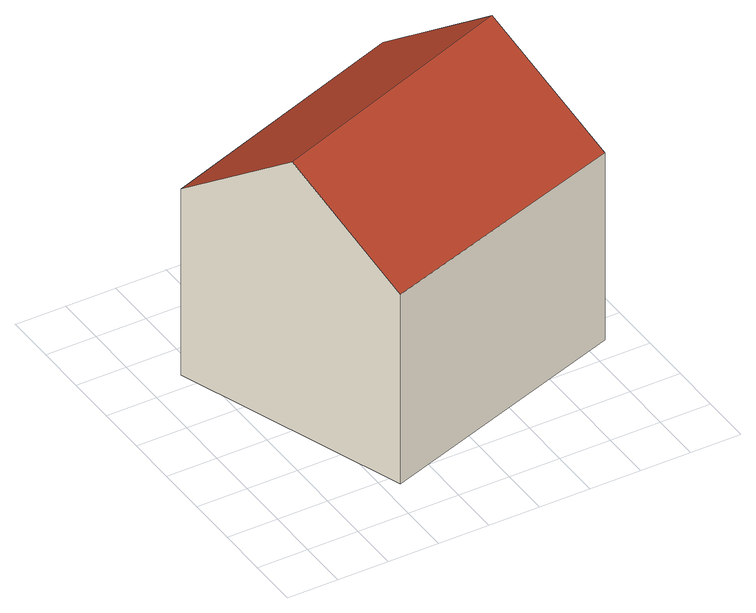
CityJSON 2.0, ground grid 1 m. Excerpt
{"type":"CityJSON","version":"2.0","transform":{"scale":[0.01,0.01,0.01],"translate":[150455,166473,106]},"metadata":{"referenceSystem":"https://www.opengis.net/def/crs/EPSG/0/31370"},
"CityObjects":{
"building1":{"type":"Building","attributes":{"name":"BUILDING","measuredHeight":5.74,"class":"1"},"geometry":[{"type":"MultiSurface","lod":"2","boundaries":[[[0,1,2,3]],[[0,4,5,1]],[[6,2,1,5,7]],[[8,4,0,3,9]],[[7,5,4,8]],[[9,3,2,6]],[[6,7,8,9]]],"semantics":{"surfaces":[{"type":"RoofSurface"},{"type":"WallSurface"},{"type":"GroundSurface"}],"values":[0,0,1,1,1,1,2]}}]}
},
"vertices":[
[654,480,645],[151,302,643],[231,78,475],[738,247,470],[573,707,472],[68,533,468],[231,78,71],[68,533,71],[573,707,71],[738,247,71]
]}
